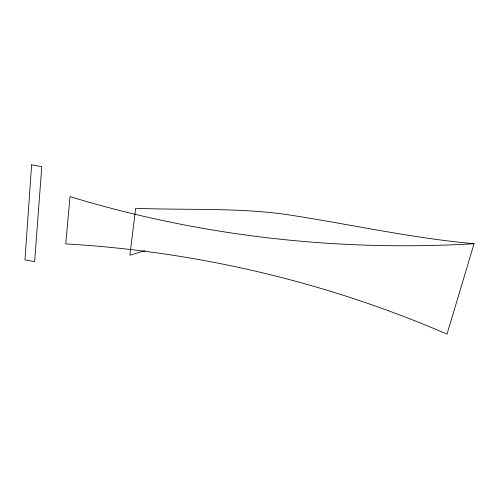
<?xml version="1.0" encoding="UTF-8"?>
<svg xmlns="http://www.w3.org/2000/svg" width="499" height="499" viewBox="0 0 499 499"><rect width="100%" height="100%" fill="white"/><g stroke="black" fill="none" stroke-linecap="round" stroke-linejoin="round"><path stroke-width="0.75" d="M474.05 243.724L447.01 334.124C326.508 282.022 196.793 251.471 65.743 243.899L70.022 196.618C200.467 236.364 337.998 251.708 474.05 243.724C413.609 238.279 354.271 225.205 294.416 215.749C241.909 207.11 188.597 210.459 135.678 208.283L129.865 255.207L144.822 250.766M31.618 164.876L24.95 259.898L34.637 261.601L41.779 166.685L31.618 164.876"/></g></svg>
